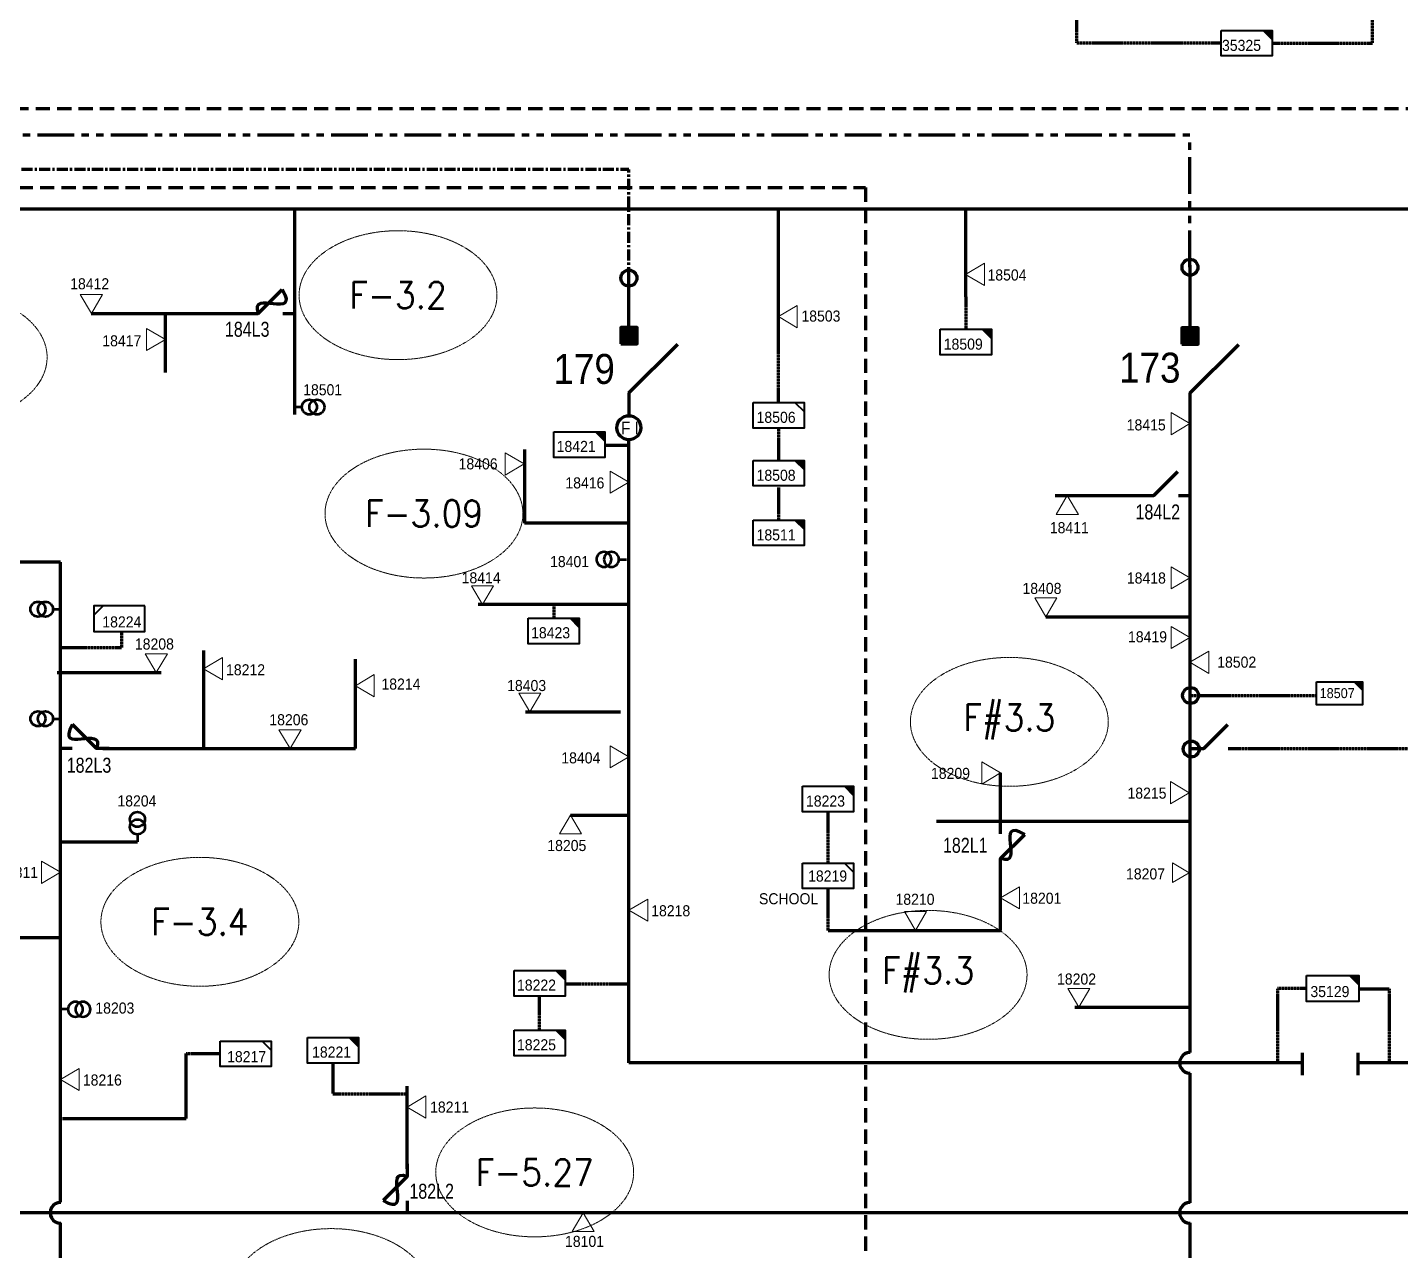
# Model space of a CAD drawing. Header units: metres. Extents: x 65984 to 144644, y -19036 to 23726.
# Drawn here: x 119463.8 to 119922, y 21789.2 to 22197.3 of the extents above; entities that cross this region are included whole.
import ezdxf
from ezdxf.enums import TextEntityAlignment as Align

# ---------------------------------------------------------------- set-up
doc = ezdxf.new("R2010")
doc.units = ezdxf.units.M
doc.header["$MEASUREMENT"] = 0
for name, pattern in [('( Center )', [2, 1.25, -0.25, 0.25, -0.25]), ('( Phantom )', [2.5, 1.25, -0.25, 0.25, -0.25, 0.25, -0.25]), ('DGN Style 3', [0.013877, 0, -0.013877]), ('HIDDEN2', [2381.25, 1587.5, -793.75])]:
    doc.linetypes.add(name, pattern=pattern)
doc.layers.get('0').update_dxf_attribs({"color": 95, "lineweight": 40})
for name, color, linetype, lineweight in [('ABS', 7, 'Continuous', 40), ('ABS NUMBER', 112, 'Continuous', 30), ('d_fco', 5, 'Continuous', 40), ('d_fco text', 95, 'Continuous', 40), ('d_oh branch', 94, 'Continuous', 40), ('d_tf', 1, 'Continuous', 40), ('d_tf no', 6, 'Continuous', 40), ('d_tf_200', 1, 'Continuous', 40), ('d_ug cable', 95, 'Continuous', 40), ('d_ug main line', 95, 'Continuous', 40), ('EARTH FAULT INDICATOR', 95, 'Continuous', 40), ('FDR  1  05', 172, 'Continuous', 40), ('fedr no', 95, 'Continuous', 40), ('O H MAIN FEEDER', 4, 'Continuous', 100)]:
    doc.layers.add(name, color=color, linetype=linetype, lineweight=lineweight)
doc.styles.add('Style-Andalus', font='andlso.ttf')
doc.styles.add('Style-Arial', font='arial.ttf')
doc.styles.add('Style-msdefault', font='msdefault.shx')
doc.styles.add('Style-STANDARD', font='STANDARD.shx')

# ---------------------------------------------------------------- blocks, each defined once
blk = doc.blocks.new('TF_8')
at = {"color": 0, "linetype": 'ByBlock', "lineweight": -2}
blk.add_line((6.3, 4.95), (9.9, 1.35), dxfattribs=at)
blk.add_3dface([(-10.1, 4.95), (9.9, 4.95), (9.9, -5.05), (-10.1, -5.05)], dxfattribs=at)
blk = doc.blocks.new('TFU_52')
at = {"layer": 'd_tf_200', "color": 111, "linetype": 'Continuous', "lineweight": 53}
blk.add_line((0, 10), (0, 0), dxfattribs=at)
at = {"layer": 'd_tf_200', "color": 111, "linetype": 'Continuous', "lineweight": 53, "extrusion": (0, 0, -1)}
for centre in [(0, 30), (0, 20)]:
    blk.add_circle(centre, 10, dxfattribs=at)
blk = doc.blocks.new('TFU_53')
at = {"layer": 'd_tf_200', "color": 214, "linetype": 'Continuous', "lineweight": 53}
blk.add_line((0, 10), (0, 0), dxfattribs=at)
for centre in [(0, 30), (0, 20)]:
    blk.add_circle(centre, 10, dxfattribs=at)
blk = doc.blocks.new('ABS2_1_1')
at = {"color": 0, "linetype": 'ByBlock', "lineweight": -2, "ltscale": 500}
for q in [(-29900, 43500), (0, 0)]:
    blk.add_line((0, 13600), q, dxfattribs=at)
at = {"color": 0, "linetype": 'ByBlock', "lineweight": -2, "ltscale": 500, "flags": 128}
for points in [[(5000, 43600), (-5000, 43600), (-5000, 53600), (5000, 53600)], [(3791, 49653), (3791, 49653), (3791, 49653)]]:
    blk.add_lwpolyline(points, close=True, dxfattribs=at)
at = {"color": 0, "linetype": 'ByBlock', "lineweight": -2, "ltscale": 500}
for points in [[(5000, 43600), (-5000, 43600), (5000, 53600), (-5000, 53600)], [(3791, 49653), (3791, 49653), (3791, 49653)]]:
    blk.add_solid(points, dxfattribs=at)
blk = doc.blocks.new('TFU_12')
at = {"layer": 'd_tf_200', "color": 5, "linetype": 'Continuous', "lineweight": 53}
blk.add_line((0, 10), (0, 0), dxfattribs=at)
for centre in [(0, 30), (0, 20)]:
    blk.add_circle(centre, 10, dxfattribs=at)
blk = doc.blocks.new('exist.us-1000kva')
at = {"color": 0, "linetype": 'ByBlock', "lineweight": -2, "flags": 128}
blk.add_lwpolyline([(40, 12.9), (32.8, 20), (40, 20)], close=True, dxfattribs=at)
at = {"color": 0, "linetype": 'ByBlock', "lineweight": -2, "extrusion": (0, 0, -1)}
blk.add_solid([(-40, 12.9), (-32.8, 20), (-40, 20)], dxfattribs=at)
at = {"color": 0, "linetype": 'ByBlock', "lineweight": -2, "xscale": 2, "yscale": 2}
blk.add_blockref('TF_8', (20.2, 10.1), dxfattribs=at)
blk = doc.blocks.new('*U764')
at = {"layer": 'd_fco', "color": 22, "linetype": 'Continuous', "lineweight": 100}
blk.add_line((-4.25, -4), (-8.12, -4), dxfattribs=at)
at = {"layer": 'd_fco', "color": 22, "linetype": 'Continuous', "lineweight": 100, "extrusion": (0, 0, -1), "flags": 128}
blk.add_lwpolyline([(-8.09, -4), (-3.93, -4), (4.1, 4.03)], dxfattribs=at)
blk = doc.blocks.new('*U770')
at = {"layer": 'd_fco', "color": 13, "linetype": 'Continuous', "lineweight": 100}
blk.add_line((-4.6, 4.21), (-10.13, 4.21), dxfattribs=at)
at = {"layer": 'd_fco', "color": 13, "linetype": 'Continuous', "lineweight": 100, "extrusion": (0, 0, -1), "flags": 128}
blk.add_lwpolyline([(-13.02, 4.21), (-7.07, 4.21), (4.4, -7.26)], dxfattribs=at)
at = {"layer": 'd_fco', "color": 13, "linetype": 'Continuous', "lineweight": 100}
blk.add_open_spline([(-4.4, -7.26), (-13, 7.69), (11.58, -7.67), (7.07, 4.21)], degree=3, dxfattribs=at)
blk = doc.blocks.new('*U734')
at = {"layer": 'd_fco', "color": 22, "linetype": 'Continuous', "lineweight": 100}
blk.add_line((-4.6, 4.21), (-10.13, 4.21), dxfattribs=at)
at = {"layer": 'd_fco', "color": 22, "linetype": 'Continuous', "lineweight": 100, "flags": 128}
blk.add_lwpolyline([(13.02, 4.21), (7.07, 4.21), (-4.4, -7.26)], dxfattribs=at)
at = {"layer": 'd_fco', "color": 22, "linetype": 'Continuous', "lineweight": 100}
blk.add_open_spline([(-4.4, -7.26), (-13, 7.69), (11.58, -7.67), (7.07, 4.21)], degree=3, dxfattribs=at)
blk = doc.blocks.new('*U906')
at = {"layer": 'EARTH FAULT INDICATOR', "color": 2, "linetype": 'Continuous', "lineweight": 100}
blk.add_circle((0.02, 0.13), 4, dxfattribs=at)
at = {"layer": 'EARTH FAULT INDICATOR', "color": 2, "lineweight": 140, "style": 'Style-Andalus', "width": 0.9}
blk.add_text('F I', height=4.234, dxfattribs=at).set_placement((-2.61, 2.11), align=Align.TOP_LEFT)
blk = doc.blocks.new('*U769')
at = {"layer": 'd_fco', "color": 111, "linetype": 'Continuous', "lineweight": 100}
blk.add_line((-4.6, 4.21), (-10.13, 4.21), dxfattribs=at)
at = {"layer": 'd_fco', "color": 111, "linetype": 'Continuous', "lineweight": 100, "extrusion": (0, 0, -1), "flags": 128}
blk.add_lwpolyline([(-13.02, 4.21), (-7.07, 4.21), (4.4, -7.26)], dxfattribs=at)
at = {"layer": 'd_fco', "color": 111, "linetype": 'Continuous', "lineweight": 100}
blk.add_open_spline([(-4.4, -7.26), (-13, 7.69), (11.58, -7.67), (7.07, 4.21)], degree=3, dxfattribs=at)
blk = doc.blocks.new('*U792')
at = {"layer": 'd_fco', "color": 214, "linetype": 'Continuous', "lineweight": 100}
blk.add_line((-4.6, 4.21), (-10.13, 4.21), dxfattribs=at)
at = {"layer": 'd_fco', "color": 214, "linetype": 'Continuous', "lineweight": 100, "flags": 128}
blk.add_lwpolyline([(13.02, 4.21), (7.07, 4.21), (-4.4, -7.26)], dxfattribs=at)
at = {"layer": 'd_fco', "color": 214, "linetype": 'Continuous', "lineweight": 100}
blk.add_open_spline([(-4.4, -7.26), (-13, 7.69), (11.58, -7.67), (7.07, 4.21)], degree=3, dxfattribs=at)
blk = doc.blocks.new('TRA1_278')
at = {"layer": 'd_tf', "color": 214, "linetype": 'Continuous', "lineweight": 0, "ltscale": 0.000236361, "extrusion": (0, 0, -1), "flags": 128}
blk.add_lwpolyline([(-10, -17), (0, 0), (10, -17)], close=True, dxfattribs=at)
blk = doc.blocks.new('TRA1_277')
at = {"layer": 'd_tf', "color": 214, "linetype": 'Continuous', "lineweight": 0, "ltscale": 0.000236361, "xscale": 1.000046566207833, "yscale": 1.000046566207833, "zscale": 1.000046566207833, "rotation": 180}
blk.add_blockref('TRA1_278', (0, 0), dxfattribs=at)
blk = doc.blocks.new('TRA1_268')
at = {"layer": 'd_tf', "color": 111, "linetype": 'Continuous', "lineweight": 0, "ltscale": 0.000236361, "flags": 128}
blk.add_lwpolyline([(10, -17), (0, 0), (-10, -17)], close=True, dxfattribs=at)
blk = doc.blocks.new('TRA1_267')
at = {"layer": 'd_tf', "color": 111, "linetype": 'Continuous', "lineweight": 0, "ltscale": 0.000236361, "xscale": 1.000046566207833, "yscale": 1.000046566207833, "zscale": 1.000046566207833, "rotation": 180}
blk.add_blockref('TRA1_268', (0, 0), dxfattribs=at)
blk = doc.blocks.new('TRA1_288')
at = {"layer": 'd_tf', "color": 5, "linetype": 'Continuous', "lineweight": 0, "ltscale": 0.000236361, "extrusion": (0, 0, -1), "flags": 128}
blk.add_lwpolyline([(-10, -17), (0, 0), (10, -17)], close=True, dxfattribs=at)
blk = doc.blocks.new('TRA1_287')
at = {"layer": 'd_tf', "color": 5, "linetype": 'Continuous', "lineweight": 0, "ltscale": 0.000236361, "xscale": 1.000046566207833, "yscale": 1.000046566207833, "zscale": 1.000046566207833, "rotation": 180}
blk.add_blockref('TRA1_288', (0, 0), dxfattribs=at)
blk = doc.blocks.new('TRA1_290')
at = {"layer": 'd_tf', "color": 22, "linetype": 'Continuous', "lineweight": 0, "ltscale": 0.000236361, "extrusion": (0, 0, -1), "flags": 128}
blk.add_lwpolyline([(-10, -17), (0, 0), (10, -17)], close=True, dxfattribs=at)
blk = doc.blocks.new('TRA1_289')
at = {"layer": 'd_tf', "color": 22, "linetype": 'Continuous', "lineweight": 0, "ltscale": 0.000236361, "xscale": 1.000046566207833, "yscale": 1.000046566207833, "zscale": 1.000046566207833, "rotation": 180}
blk.add_blockref('TRA1_290', (0, 0), dxfattribs=at)
blk = doc.blocks.new('TRA1_292')
at = {"layer": 'd_tf', "color": 22, "linetype": 'Continuous', "lineweight": 0, "ltscale": 0.000236265, "flags": 128}
blk.add_lwpolyline([(10, -17), (0, 0), (-10, -17)], close=True, dxfattribs=at)
blk = doc.blocks.new('TRA1_291')
at = {"layer": 'd_tf', "color": 22, "linetype": 'Continuous', "lineweight": 0, "ltscale": 0.000236265, "xscale": 1.000046566207834, "yscale": 1.000046566207834, "zscale": 1.000046566207834, "rotation": 180}
blk.add_blockref('TRA1_292', (0, 0), dxfattribs=at)
blk = doc.blocks.new('TRA1_302')
at = {"layer": 'd_tf', "color": 22, "linetype": 'Continuous', "lineweight": 0, "ltscale": 0.000219783, "extrusion": (0, 0, -1), "flags": 128}
blk.add_lwpolyline([(-10, -17), (0, 0), (10, -17)], close=True, dxfattribs=at)
blk = doc.blocks.new('TRA1_301')
at = {"layer": 'd_tf', "color": 22, "linetype": 'Continuous', "lineweight": 0, "ltscale": 0.000219783, "xscale": 1.000046566207833, "yscale": 1.000046566207833, "zscale": 1.000046566207833, "rotation": 180}
blk.add_blockref('TRA1_302', (0, 0), dxfattribs=at)
blk = doc.blocks.new('TRA1_304')
at = {"layer": 'd_tf', "color": 22, "linetype": 'Continuous', "lineweight": 0, "ltscale": 0.000236361, "flags": 128}
blk.add_lwpolyline([(10.1, -17), (0.1, 0), (-9.9, -17)], close=True, dxfattribs=at)
blk = doc.blocks.new('TRA1_303')
at = {"layer": 'd_tf', "color": 22, "linetype": 'Continuous', "lineweight": 0, "ltscale": 0.000236361, "xscale": 1.000046566207833, "yscale": 1.000046566207833, "zscale": 1.000046566207833, "rotation": 180}
blk.add_blockref('TRA1_304', (0, 0), dxfattribs=at)
blk = doc.blocks.new('TRA1_306')
at = {"layer": 'd_tf', "color": 13, "linetype": 'Continuous', "lineweight": 0, "ltscale": 0.000236361, "flags": 128}
blk.add_lwpolyline([(10, -17), (0, 0), (-10, -17)], close=True, dxfattribs=at)
blk = doc.blocks.new('TRA1_305')
at = {"layer": 'd_tf', "color": 13, "linetype": 'Continuous', "lineweight": 0, "ltscale": 0.000236361, "xscale": 1.000046566207833, "yscale": 1.000046566207833, "zscale": 1.000046566207833, "rotation": 180}
blk.add_blockref('TRA1_306', (0, 0), dxfattribs=at)
blk = doc.blocks.new('*U2212')
at = {"layer": 'FDR  1  05', "color": 111, "linetype": 'Continuous', "lineweight": 40, "extrusion": (0, 0, -1), "flags": 128}
blk.add_lwpolyline([(-8.53, 4.26), (-8.53, 1.19), (-5.45, 4.26)], dxfattribs=at)
blk.add_lwpolyline([(-5.45, 4.26), (-8.53, 4.26), (-8.53, 1.19)], close=True, dxfattribs=at)
at = {"layer": 'FDR  1  05', "color": 111, "linetype": 'Continuous', "lineweight": 40, "extrusion": (0, 0, -1), "xscale": 0.8535245333131425, "yscale": -0.8535245333131425, "zscale": 0.4267622666565712, "rotation": 180}
blk.add_blockref('TF_8', (-0.08, 0.04), dxfattribs=at)

msp = doc.modelspace()

# ---------------------------------------------------------------- linework, layer by layer
at = {"layer": 'd_oh branch', "color": 214, "linetype": 'Continuous', "lineweight": 100}
for p, q in [((119552.92, 22136.84), (119552.92, 22068.13)), ((119714.43, 22093.11), (119714.43, 22136.84)), ((119776.95, 22107.4), (119776.95, 22136.84)), ((119485.15, 22101.88), (119537.98, 22101.88)), ((119509.87, 22082.14), (119509.87, 22101.88))]:
    msp.add_line(p, q, dxfattribs=at)
at = {"layer": 'd_oh branch', "color": 5, "linetype": 'Continuous', "lineweight": 100}
for p, q in [((119629.65, 22056.52), (119629.65, 22031.89)), ((119664.54, 22031.89), (119629.65, 22031.89)), ((119614.29, 22004.85), (119664.61, 22004.85)), ((119630.05, 21969.01), (119661.73, 21969.01)), ((119645.06, 21934.51), (119664.54, 21934.51))]:
    msp.add_line(p, q, dxfattribs=at)
at = {"layer": 'd_oh branch', "color": 22, "linetype": 'Continuous', "lineweight": 100}
for p, q in [((119806.75, 22041.15), (119837.34, 22041.15)), ((119803.68, 22000.71), (119851.78, 22000.71)), ((119788.59, 21931.45), (119788.59, 21948.57)), ((119767.17, 21932.46), (119851.82, 21932.46)), ((119788.59, 21896.05), (119788.59, 21918.14)), ((119730.99, 21896.05), (119788.59, 21896.05)), ((119813.35, 21870.42), (119851.82, 21870.42))]:
    msp.add_line(p, q, dxfattribs=at)
at = {"layer": 'd_oh branch', "color": 111, "linetype": 'Continuous', "lineweight": 100}
for p, q in [((119522.59, 21989.38), (119522.59, 21956.71)), ((119573.29, 21956.71), (119573.29, 21986.5)), ((119473.75, 21982.05), (119508.46, 21982.05)), ((119488.97, 21956.71), (119573.29, 21956.71)), ((119474.84, 21925.58), (119500.6, 21925.58)), ((119453.84, 21893.73), (119474.84, 21893.73)), ((119516.79, 21833.28), (119516.79, 21855.01)), ((119475.49, 21833.28), (119516.79, 21833.28))]:
    msp.add_line(p, q, dxfattribs=at)
at = {"layer": 'd_oh branch', "color": 13, "linetype": 'Continuous', "lineweight": 100}
msp.add_line((119590.53, 21816.51), (119590.53, 21844.06), dxfattribs=at)
at = {"layer": 'd_ug cable', "color": 214, "linetype": 'DGN Style 3', "lineweight": 100}
for p, q in [((119776.95, 22107.4), (119776.95, 22096.61)), ((119714.43, 22072.13), (119714.43, 22093.11)), ((119714.5, 22063.66), (119714.5, 22052.87)), ((119714.5, 22043.76), (119714.5, 22032.97))]:
    msp.add_line(p, q, dxfattribs=at)
at = {"layer": 'd_ug cable', "color": 5, "linetype": 'DGN Style 3', "lineweight": 100}
for p, q in [((119656.52, 22057.91), (119664.47, 22057.91)), ((119639.45, 22004.85), (119639.45, 22000.18)), ((119643.28, 21878.2), (119664.54, 21878.2)), ((119634.74, 21862.71), (119634.74, 21874.09))]:
    msp.add_line(p, q, dxfattribs=at)
at = {"layer": 'd_ug cable', "color": 22, "linetype": 'DGN Style 3', "lineweight": 100}
for p, q in [((119730.99, 21918.52), (119730.99, 21935.63)), ((119730.99, 21896.05), (119730.99, 21909.98))]:
    msp.add_line(p, q, dxfattribs=at)
at = {"layer": 'd_ug cable', "color": 111, "linetype": 'DGN Style 3', "lineweight": 100}
msp.add_line((119516.79, 21855.01), (119528.14, 21855.01), dxfattribs=at)
at = {"layer": 'd_ug cable', "color": 18, "linetype": 'HIDDEN2', "lineweight": 158, "ltscale": 0.003}
msp.add_lwpolyline([(120505.96, 22253.17), (120521.49, 22253.17), (120521.49, 22170.14), (119270.76, 22170.14), (119270.76, 22306.71), (119137.57, 22306.71), (119137.57, 22264.72)], dxfattribs=at)
at = {"layer": 'd_ug cable', "color": 18, "linetype": 'DGN Style 3', "lineweight": 100, "flags": 128}
for points in [[(119879.23, 22192.05), (119912.69, 22192.05), (119912.69, 22205.77)], [(119862.16, 22192.05), (119814.07, 22192.05), (119814.07, 22202.38)]]:
    msp.add_lwpolyline(points, dxfattribs=at)
at = {"layer": 'd_ug cable', "color": 6, "linetype": 'HIDDEN2', "lineweight": 158, "ltscale": 0.003}
msp.add_lwpolyline([(118979.4, 22174.52), (118979.4, 22123.32), (119239.43, 22123.32), (119239.43, 22143.93), (119743.49, 22143.93), (119743.49, 21646.21), (119851.78, 21646.21)], dxfattribs=at)
at = {"layer": 'd_ug cable', "color": 111, "linetype": 'DGN Style 3', "lineweight": 100, "flags": 128}
msp.add_lwpolyline([(119495.22, 21995.79), (119495.22, 21990.37), (119474.84, 21990.37)], dxfattribs=at)
at = {"layer": 'd_ug cable', "color": 22, "linetype": 'DGN Style 3', "lineweight": 100, "flags": 128}
for points in [[(119851.99, 21974.41), (119894.06, 21974.41)], [(119868.23, 21956.7), (119936.36, 21956.7)]]:
    msp.add_lwpolyline(points, dxfattribs=at)
at = {"layer": 'd_ug cable', "color": 5, "linetype": 'DGN Style 3', "lineweight": 140, "flags": 128}
for points in [[(119890.66, 21876.7), (119881, 21876.7), (119881, 21851.84)], [(119908.16, 21876.52), (119918.2, 21876.52), (119918.2, 21851.84)]]:
    msp.add_lwpolyline(points, dxfattribs=at)
at = {"layer": 'd_ug cable', "color": 13, "linetype": 'DGN Style 3', "lineweight": 100, "flags": 128}
msp.add_lwpolyline([(119565.77, 21851.74), (119565.77, 21841.56), (119590.57, 21841.56)], dxfattribs=at)
at = {"layer": 'd_ug main line', "color": 22, "linetype": '( Phantom )', "lineweight": 158, "ltscale": 9.8, "flags": 128}
msp.add_lwpolyline([(119851.78, 22117.3), (119851.78, 22161.41), (119256.34, 22161.41), (119256.34, 22298.25), (119162.72, 22298.25), (119162.72, 22264.72)], dxfattribs=at)
at = {"layer": 'd_ug main line', "color": 5, "linetype": '( Center )', "lineweight": 158, "ltscale": 2.94, "flags": 128}
msp.add_lwpolyline([(119664.54, 22113.68), (119664.54, 22149.87), (119213.4, 22149.87), (119213.4, 22105.28), (119037.25, 22105.28), (119037.25, 22179.01)], dxfattribs=at)
at = {"layer": 'fedr no', "color": 82, "linetype": 'DGN Style 3', "lineweight": 13, "true_color": 0x1dc70e}
for centre in [(119587.5, 22107.98), (119437.37, 22087.25), (119596.16, 22035.11), (119791.5, 21965.62), (119521.37, 21898.91), (119764.38, 21881.21), (119633.11, 21815.3), (119565.2, 21775.05)]:
    msp.add_ellipse(centre, major_axis=(33.02, 0), ratio=0.651175, dxfattribs=at)
at = {"layer": 'O H MAIN FEEDER', "color": 214, "lineweight": 211, "ltscale": 30}
msp.add_line((119324.41, 22136.84), (120314.19, 22136.84), dxfattribs=at)
at = {"layer": 'O H MAIN FEEDER', "color": 111, "lineweight": 211, "ltscale": 30}
for p, q in [((119474.84, 22018.95), (119353.55, 22018.95)), ((119474.84, 21805.35), (119474.84, 22018.95)), ((119474.84, 21744.83), (119474.84, 21798.44))]:
    msp.add_line(p, q, dxfattribs=at)
at = {"layer": 'O H MAIN FEEDER', "color": 5, "lineweight": 211, "ltscale": 30}
for p, q in [((119889.15, 21851.84), (119664.54, 21851.84)), ((120678.35, 21851.84), (119907.89, 21851.84))]:
    msp.add_line(p, q, dxfattribs=at)
at = {"layer": 'O H MAIN FEEDER', "color": 13, "lineweight": 211, "ltscale": 0.000258801}
msp.add_line((120583.76, 21801.84), (119417.39, 21801.84), dxfattribs=at)
at = {"layer": 'O H MAIN FEEDER', "color": 22, "lineweight": 211, "ltscale": 0.000258801, "flags": 128}
for points in [[(119851.78, 22118.04), (119851.78, 22095.56)], [(119851.78, 22071.03), (119851.78, 21855.27)], [(119851.78, 21848.41), (119851.78, 21805.14)], [(119851.78, 21798.52), (119851.78, 21677.28)]]:
    msp.add_lwpolyline(points, dxfattribs=at)
at = {"layer": 'O H MAIN FEEDER', "color": 5, "lineweight": 211, "ltscale": 30, "flags": 128}
for points in [[(119664.54, 22094.88), (119664.54, 22113.68)], [(119664.54, 22067.77), (119664.54, 22067.96)], [(119664.54, 21851.84), (119664.54, 22059.77)]]:
    msp.add_lwpolyline(points, dxfattribs=at)
at = {"layer": 'O H MAIN FEEDER', "color": 5, "lineweight": 211, "ltscale": 0.000258801, "flags": 128}
for points in [[(119889.22, 21855.2), (119889.22, 21847.8)], [(119907.79, 21855.2), (119907.79, 21847.8)]]:
    msp.add_lwpolyline(points, dxfattribs=at)
at = {"layer": 'O H MAIN FEEDER', "color": 22, "lineweight": 211, "ltscale": 0.488306}
for centre in [(119851.78, 22117.3), (119851.99, 21974.41), (119852.21, 21956.56)]:
    msp.add_circle(centre, 2.66, dxfattribs=at)
at = {"layer": 'O H MAIN FEEDER', "color": 5, "lineweight": 211, "ltscale": 0.488306}
msp.add_circle((119664.54, 22113.68), 2.66, dxfattribs=at)
at = {"layer": 'O H MAIN FEEDER', "color": 22, "lineweight": 211, "ltscale": 0.488306}
for centre, start, end in [((119851.76, 21851.84), 89.726, 270.274), ((119851.76, 21801.84), 89.7259, 270.2741)]:
    msp.add_arc(centre, 3.43, start, end, dxfattribs=at)
at = {"layer": 'O H MAIN FEEDER', "color": 111, "lineweight": 211, "ltscale": 0.488306}
msp.add_arc((119474.83, 21801.84), 3.43, 89.7259, 270.2741, dxfattribs=at)

# ---------------------------------------------------------------- block references
at = {"layer": 'ABS', "color": 7, "linetype": 'Continuous', "lineweight": 211, "ltscale": 0.812883, "xscale": 0.0005446322480400586, "yscale": -0.000544632248040059, "zscale": 0.000360672857092237, "rotation": 180.0000071991901}
for p in [(119664.54, 22067.96), (119851.78, 22067.88)]:
    msp.add_blockref('ABS2_1_1', p, dxfattribs=at)
at = {"layer": 'd_fco', "color": 214, "linetype": 'Continuous', "lineweight": 100, "xscale": 0.7, "yscale": 0.7, "zscale": 0.7, "rotation": 180.0000000006002}
msp.add_blockref('*U792', (119545.79, 22104.83), dxfattribs=at)
at = {"layer": 'd_fco', "color": 22, "linetype": 'Continuous', "lineweight": 100, "extrusion": (0, 0, -1)}
for p, rotation in [((-119843.66, 22045.15), 1.528550909005871e-09), ((-119860.3, 21960.7), 1.528536876050743e-09)]:
    msp.add_blockref('*U764', p, dxfattribs=dict(at, rotation=rotation))
at = {"layer": 'd_fco', "color": 111, "linetype": 'Continuous', "lineweight": 100, "extrusion": (0, 0, -1), "xscale": 0.7, "yscale": 0.7, "zscale": 0.7, "rotation": 180.0000000006002}
msp.add_blockref('*U769', (-119481.94, 21959.66), dxfattribs=at)
at = {"layer": 'd_fco', "color": 22, "linetype": 'Continuous', "lineweight": 100, "extrusion": (0, 0, -1), "xscale": 0.7, "yscale": 0.7, "zscale": 0.7, "rotation": 270.0000000006001}
msp.add_blockref('*U734', (-119791.54, 21924.99), dxfattribs=at)
at = {"layer": 'd_fco', "color": 13, "linetype": 'Continuous', "lineweight": 100, "extrusion": (0, 0, -1), "xscale": 0.7, "yscale": 0.7, "zscale": 0.7, "rotation": 90.00000000060014}
msp.add_blockref('*U770', (-119587.58, 21809.03), dxfattribs=at)
at = {"layer": 'd_tf', "color": 214, "linetype": 'Continuous', "lineweight": 0, "ltscale": 0.000236361, "xscale": 0.37, "yscale": 0.37, "zscale": 0.37}
for p, rotation in [((119776.88, 22114.93), 270), ((119714.44, 22100.83), 269.9999999999999)]:
    msp.add_blockref('TRA1_277', p, dxfattribs=dict(at, rotation=rotation))
at = {"layer": 'd_tf', "color": 214, "linetype": 'Continuous', "lineweight": 0, "ltscale": 0.000236361, "extrusion": (0, 0, -1), "xscale": 0.37, "yscale": 0.37, "zscale": 0.37}
for p, rotation in [((-119485.16, 22101.88), 2.932989172718177e-10), ((-119509.86, 22093.17), 269.9999999999999)]:
    msp.add_blockref('TRA1_277', p, dxfattribs=dict(at, rotation=rotation))
at = {"layer": 'd_tf', "color": 22, "linetype": 'Continuous', "lineweight": 0, "ltscale": 0.000236361, "xscale": 0.37, "yscale": 0.37, "zscale": 0.37}
for name, p, rotation in [('TRA1_289', (119851.78, 22065.13), 89.99999999999993), ('TRA1_289', (119810.83, 22041.14), 179.9999999999999), ('TRA1_303', (119851.78, 21985.46), 270), ('TRA1_289', (119788.58, 21948.57), 89.99999999999993), ('TRA1_289', (119788.6, 21906.9), 269.9999999999999), ('TRA1_303', (119760.21, 21896.06), 359.9999999999999)]:
    msp.add_blockref(name, p, dxfattribs=dict(at, rotation=rotation))
at = {"layer": 'd_tf', "color": 5, "linetype": 'Continuous', "lineweight": 0, "ltscale": 0.000236361, "xscale": 0.37, "yscale": 0.37, "zscale": 0.37}
for p, rotation in [((119629.58, 22051.67), 89.99999999999993), ((119664.54, 22045.57), 89.99999999999993), ((119664.54, 21953.94), 89.99999999999993), ((119645.07, 21934.51), 180)]:
    msp.add_blockref('TRA1_287', p, dxfattribs=dict(at, rotation=rotation))
at = {"layer": 'd_tf', "color": 22, "linetype": 'Continuous', "lineweight": 0, "ltscale": 0.000236361, "extrusion": (0, 0, -1), "xscale": 0.37, "yscale": 0.37, "zscale": 0.37}
for name, p, rotation in [('TRA1_289', (-119851.78, 22013.67), 270), ('TRA1_303', (-119851.78, 21993.71), 270), ('TRA1_289', (-119851.54, 21941.97), 269.9999999999999)]:
    msp.add_blockref(name, p, dxfattribs=dict(at, rotation=rotation))
at = {"layer": 'd_tf', "color": 5, "linetype": 'Continuous', "lineweight": 0, "ltscale": 0.000236361, "extrusion": (0, 0, -1), "xscale": 0.37, "yscale": 0.37, "zscale": 0.37}
for p, rotation in [((-119615.7, 22004.76), 359.9999999999999), ((-119631.46, 21968.92), 359.9999999999999), ((-119664.54, 21902.78), 89.99999999999994)]:
    msp.add_blockref('TRA1_287', p, dxfattribs=dict(at, rotation=rotation))
at = {"layer": 'd_tf', "color": 22, "linetype": 'Continuous', "lineweight": 0, "ltscale": 0.000236265, "xscale": 0.37, "yscale": 0.37, "zscale": 0.37, "rotation": 359.9999999999999}
msp.add_blockref('TRA1_291', (119803.68, 22000.71), dxfattribs=at)
at = {"layer": 'd_tf', "color": 111, "linetype": 'Continuous', "lineweight": 0, "ltscale": 0.000236361, "xscale": 0.37, "yscale": 0.37, "zscale": 0.37}
for p, rotation in [((119506.82, 21982.06), 359.9999999999999), ((119522.6, 21983.36), 269.9999999999999), ((119573.3, 21977.67), 269.9999999999999), ((119551.47, 21956.72), 359.9999999999999), ((119474.85, 21846.3), 270)]:
    msp.add_blockref('TRA1_267', p, dxfattribs=dict(at, rotation=rotation))
at = {"layer": 'd_tf', "color": 111, "linetype": 'Continuous', "lineweight": 0, "ltscale": 0.000236361, "extrusion": (0, 0, -1), "xscale": 0.37, "yscale": 0.37, "zscale": 0.37, "rotation": 269.9999999999999}
msp.add_blockref('TRA1_267', (-119474.83, 21915.42), dxfattribs=at)
at = {"layer": 'd_tf', "color": 22, "linetype": 'Continuous', "lineweight": 0, "ltscale": 0.000219783, "extrusion": (0, 0, -1), "xscale": 0.3310729097844062, "yscale": 0.3310729097844062, "zscale": 0.3310729097844062, "rotation": 269.9999999999999}
msp.add_blockref('TRA1_301', (-119851.54, 21915.3), dxfattribs=at)
at = {"layer": 'd_tf', "color": 22, "linetype": 'Continuous', "lineweight": 0, "ltscale": 0.000236361, "extrusion": (0, 0, -1), "xscale": 0.37, "yscale": 0.37, "zscale": 0.37}
msp.add_blockref('TRA1_289', (-119814.69, 21870.42), dxfattribs=at)
at = {"layer": 'd_tf', "color": 13, "linetype": 'Continuous', "lineweight": 0, "ltscale": 0.000236361, "xscale": 0.37, "yscale": 0.37, "zscale": 0.37, "rotation": 269.9999999999999}
msp.add_blockref('TRA1_305', (119590.54, 21837.12), dxfattribs=at)
at = {"layer": 'd_tf', "color": 13, "linetype": 'Continuous', "lineweight": 0, "ltscale": 0.000236361, "extrusion": (0, 0, -1), "xscale": 0.37, "yscale": 0.37, "zscale": 0.37, "rotation": 180}
msp.add_blockref('TRA1_305', (-119649.28, 21801.83), dxfattribs=at)
at = {"layer": 'd_tf_200', "color": 214, "linetype": 'Continuous', "lineweight": 53, "xscale": 0.25, "yscale": 0.25, "zscale": 0.25, "rotation": 269.9999999999999}
msp.add_blockref('TFU_53', (119552.92, 22070.65), dxfattribs=at)
at = {"layer": 'd_tf_200', "color": 5, "linetype": 'Continuous', "lineweight": 53, "extrusion": (0, 0, -1), "xscale": 0.25, "yscale": 0.25, "zscale": 0.25, "rotation": 269.9999999999998}
msp.add_blockref('TFU_12', (-119663.72, 22019.82), dxfattribs=at)
at = {"layer": 'd_tf_200', "color": 111, "linetype": 'Continuous', "lineweight": 53, "extrusion": (0, 0, -1), "xscale": 0.25, "yscale": 0.25, "zscale": 0.25}
for p, rotation in [((-119474.84, 22003.21), 269.9999999999999), ((-119474.84, 21966.66), 269.9999999999999), ((-119500.55, 21925.58), 359.9999999999999)]:
    msp.add_blockref('TFU_52', p, dxfattribs=dict(at, rotation=rotation))
at = {"layer": 'd_tf_200', "color": 111, "linetype": 'Continuous', "lineweight": 53, "xscale": 0.25, "yscale": 0.25, "zscale": 0.25, "rotation": 269.9999999999999}
msp.add_blockref('TFU_52', (119474.84, 21869.72), dxfattribs=at)
at = {"layer": 'EARTH FAULT INDICATOR', "color": 2, "linetype": 'Continuous', "lineweight": 100}
msp.add_blockref('*U906', (119664.52, 22063.64), dxfattribs=at)
at = {"layer": 'FDR  1  05', "color": 2, "linetype": 'Continuous', "lineweight": 40, "xscale": 0.4267622666565712, "yscale": 0.4267622666565712, "zscale": 0.4267622666565712, "rotation": 359.9999999999999}
msp.add_blockref('exist.us-1000kva', (119862.16, 22187.78), dxfattribs=at)
at = {"layer": 'FDR  1  05', "color": 214, "linetype": 'Continuous', "lineweight": 40, "zscale": 0.4267622666565712, "rotation": 359.9999999999999}
for name, p, xscale, yscale in [('exist.us-1000kva', (119768.42, 22088.07), 0.4267622666565712, 0.4267622666565712), ('TF_8', (119714.59, 22067.97), 0.8535245333131425, 0.8535245333131425), ('exist.us-1000kva', (119705.97, 22044.33), 0.4267622666565712, 0.4267622666565712), ('exist.us-1000kva', (119705.97, 22024.43), 0.4267622666565712, 0.4267622666565712)]:
    msp.add_blockref(name, p, dxfattribs=dict(at, xscale=xscale, yscale=yscale))
at = {"layer": 'FDR  1  05', "color": 5, "linetype": 'Continuous', "lineweight": 40, "zscale": 0.4267622666565712, "rotation": 359.9999999999999}
for p, xscale, yscale in [((119639.45, 22053.8), 0.4267622666565712, 0.4267622666565712), ((119630.92, 21991.65), 0.4267622666565712, 0.4267622666565712), ((119626.21, 21874.09), 0.4267622666565712, 0.4267622666565712), ((119890.66, 21872.28), 0.4375046734824514, 0.4375046734824514), ((119626.21, 21854.17), 0.4267622666565712, 0.4267622666565712)]:
    msp.add_blockref('exist.us-1000kva', p, dxfattribs=dict(at, xscale=xscale, yscale=yscale))
at = {"layer": 'FDR  1  05', "color": 111, "linetype": 'Continuous', "lineweight": 40, "extrusion": (0, 0, -1)}
msp.add_blockref('*U2212', (-119494.51, 22000.06), dxfattribs=at)
at = {"layer": 'FDR  1  05', "color": 22, "linetype": 'Continuous', "lineweight": 40, "rotation": 359.9999999999999}
for name, p, xscale, yscale, zscale in [('exist.us-1000kva', (119893.96, 21971.31), 0.3840860399909141, 0.3840860399909141, 0.3840860399909141), ('exist.us-1000kva', (119722.46, 21935.63), 0.4267622666565712, 0.4267622666565712, 0.4267622666565712), ('TF_8', (119731.08, 21914.3), 0.8535245333131425, 0.8535245333131425, 0.4267622666565712)]:
    msp.add_blockref(name, p, dxfattribs=dict(at, xscale=xscale, yscale=yscale, zscale=zscale))
at = {"layer": 'FDR  1  05', "color": 111, "linetype": 'Continuous', "lineweight": 40, "xscale": 0.8535245333131425, "yscale": 0.8535245333131425, "zscale": 0.4267622666565712, "rotation": 359.9999999999999}
msp.add_blockref('TF_8', (119536.76, 21854.92), dxfattribs=at)
at = {"layer": 'FDR  1  05', "color": 13, "linetype": 'Continuous', "lineweight": 40, "xscale": 0.4267622666565712, "yscale": 0.4267622666565712, "zscale": 0.4267622666565712, "rotation": 359.9999999999999}
msp.add_blockref('exist.us-1000kva', (119557.24, 21851.74), dxfattribs=at)

# ---------------------------------------------------------------- texts
at = {"layer": 'ABS NUMBER', "color": 7, "lineweight": 140, "style": 'Style-Arial', "width": 0.88}
for s, p in [('179', (119659.86, 22088.37)), ('173', (119848.62, 22088.8))]:
    msp.add_text(s, height=10, rotation=360, dxfattribs=at).set_placement(p, align=Align.TOP_RIGHT)
at = {"layer": 'd_fco text', "color": 214, "linetype": 'Continuous', "lineweight": 80, "style": 'Style-msdefault', "width": 0.8}
msp.add_text('184L3', height=5, dxfattribs=at).set_placement((119529.73, 22094.1))
at = {"layer": 'd_fco text', "color": 22, "linetype": 'Continuous', "lineweight": 80, "style": 'Style-msdefault', "width": 0.8}
msp.add_text('184L2', height=5, dxfattribs=at).set_placement((119848.47, 22038.16), align=Align.TOP_RIGHT)
at = {"layer": 'd_fco text', "color": 111, "linetype": 'Continuous', "lineweight": 80, "style": 'Style-msdefault', "width": 0.8}
msp.add_text('182L3', height=5, dxfattribs=at).set_placement((119476.94, 21948.66))
at = {"layer": 'd_fco text', "color": 22, "linetype": 'Continuous', "lineweight": 80, "style": 'Style-msdefault', "width": 0.8}
msp.add_text('182L1', height=5, dxfattribs=at).set_placement((119769.35, 21921.94))
at = {"layer": 'd_fco text', "color": 13, "linetype": 'Continuous', "lineweight": 80, "style": 'Style-msdefault', "width": 0.8}
msp.add_text('182L2', height=5, dxfattribs=at).set_placement((119591.29, 21806.52))
at = {"layer": 'd_tf no', "color": 2, "linetype": 'Continuous', "lineweight": 40, "style": 'Style-msdefault', "width": 0.945946}
msp.add_text('35325', height=3.7, dxfattribs=at).set_placement((119862.47, 22193.17), align=Align.TOP_LEFT)
at = {"layer": 'd_tf no', "color": 214, "linetype": 'Continuous', "lineweight": 40, "style": 'Style-msdefault', "width": 0.945946}
for s, p in [('18412', (119478.09, 22113.63)), ('18504', (119784.21, 22116.57)), ('18503', (119722.12, 22102.86)), ('18417', (119488.82, 22094.6)), ('18509', (119769.61, 22093.49)), ('18506', (119707.15, 22069.08)), ('18508', (119707.15, 22049.75)), ('18511', (119707.15, 22029.85))]:
    msp.add_text(s, height=3.7, dxfattribs=at).set_placement(p, align=Align.TOP_LEFT)
msp.add_text('18501', height=3.7, dxfattribs=at).set_placement((119568.86, 22078.26), align=Align.TOP_RIGHT)
at = {"layer": 'd_tf no', "color": 22, "linetype": 'Continuous', "lineweight": 40, "style": 'Style-msdefault', "width": 0.945946}
for s, height, p in [('18415', 3.7, (119830.67, 22066.55)), ('18411', 3.7, (119805.01, 22032.26)), ('18418', 3.7, (119830.72, 22015.46)), ('18408', 3.7, (119795.88, 22011.99)), ('18419', 3.7, (119831.1, 21995.85)), ('18507', 3.33, (119895.05, 21976.87)), ('18209', 3.7, (119765.35, 21950.28)), ('18215', 3.7, (119830.92, 21943.69)), ('18223', 3.7, (119723.64, 21941.05)), ('18219', 3.7, (119724.35, 21916.04)), ('18207', 3.7, (119830.44, 21916.75)), ('SCHOOL', 3.7, (119707.95, 21908.46)), ('18210', 3.7, (119753.51, 21908.28)), ('18201', 3.7, (119795.84, 21908.63)), ('18202', 3.7, (119807.42, 21881.67))]:
    msp.add_text(s, height=height, dxfattribs=at).set_placement(p, align=Align.TOP_LEFT)
at = {"layer": 'd_tf no', "color": 5, "linetype": 'Continuous', "lineweight": 40, "style": 'Style-msdefault', "width": 0.945946}
for s, p in [('18421', (119640.44, 22059.36)), ('18406', (119607.71, 22053.55)), ('18416', (119643.35, 22047.2)), ('18401', (119638.24, 22020.94)), ('18414', (119608.73, 22015.53)), ('18423', (119631.91, 21997.2)), ('18403', (119623.91, 21979.59)), ('18404', (119641.99, 21955.46)), ('18205', (119637.32, 21926.22)), ('18218', (119671.99, 21904.45)), ('18222', (119627.2, 21879.65)), ('35129', (119891.97, 21877.49)), ('18225', (119627.2, 21859.73))]:
    msp.add_text(s, height=3.7, dxfattribs=at).set_placement(p, align=Align.TOP_LEFT)
at = {"layer": 'd_tf no', "color": 111, "linetype": 'Continuous', "lineweight": 40, "style": 'Style-msdefault', "width": 0.945946}
msp.add_text('18224', height=3.7, dxfattribs=at).set_placement((119501.84, 22000.82), align=Align.TOP_RIGHT)
for s, p in [('18208', (119499.69, 21993.45)), ('18212', (119530.11, 21984.84)), ('18214', (119581.97, 21980.08)), ('18206', (119544.56, 21968.18)), ('18204', (119493.86, 21941.09)), ('18311', (119454.37, 21917.25)), ('18203', (119486.49, 21871.99)), ('18217', (119530.47, 21855.77)), ('18216', (119482.32, 21847.98))]:
    msp.add_text(s, height=3.7, dxfattribs=at).set_placement(p, align=Align.TOP_LEFT)
at = {"layer": 'd_tf no', "color": 22, "linetype": 'Continuous', "lineweight": 40, "style": 'Style-msdefault', "width": 0.945946}
msp.add_text('18502', height=3.7, dxfattribs=at).set_placement((119873.88, 21987.39), align=Align.TOP_RIGHT)
at = {"layer": 'd_tf no', "color": 13, "linetype": 'Continuous', "lineweight": 40, "style": 'Style-msdefault', "width": 0.945946}
for s, p in [('18221', (119558.82, 21857.3)), ('18211', (119598.2, 21838.95)), ('18101', (119643.23, 21794.14))]:
    msp.add_text(s, height=3.7, dxfattribs=at).set_placement(p, align=Align.TOP_LEFT)
at = {"layer": 'fedr no', "color": 6, "linetype": 'Continuous', "lineweight": 40, "char_height": 8.852, "attachment_point": 5, "style": 'Style-STANDARD'}
for s, insert in [('F-3.2', (119587.5, 22107.98)), ('F-3.09', (119596.16, 22035.11)), ('F#3.3', (119791.5, 21965.62)), ('F-3.4', (119521.37, 21898.91)), ('F#3.3', (119764.38, 21881.21)), ('F-5.27', (119633.11, 21815.3))]:
    msp.add_mtext(s, dxfattribs=dict(at, insert=insert))

doc.saveas('drawing.dxf')
